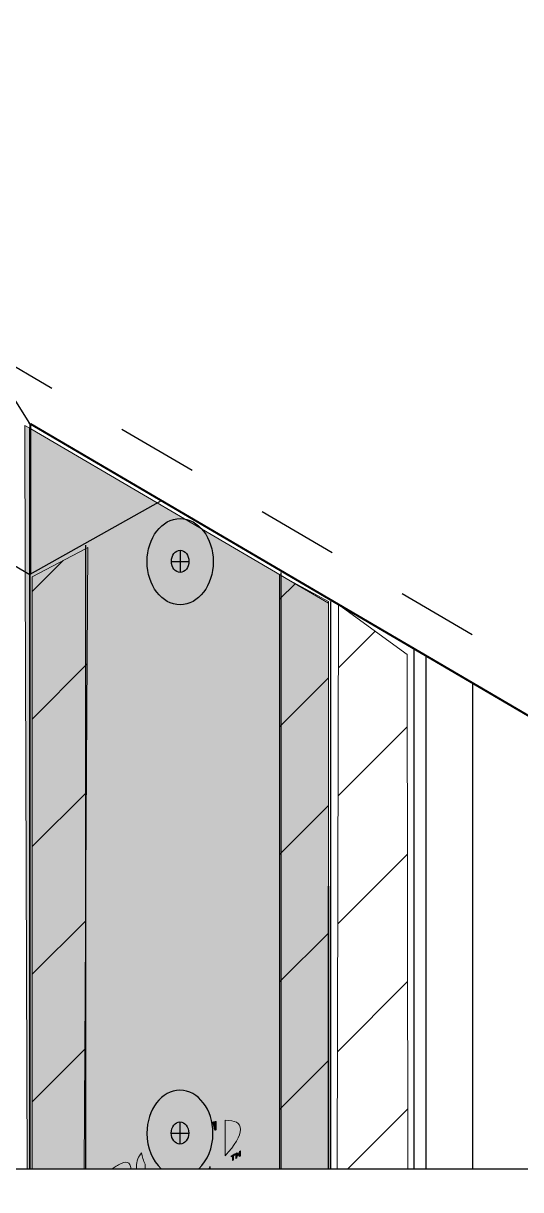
# Model space of a CAD drawing. Extents: x -1392 to 5791, y -3809 to 1722.
# Drawn here: x -1063.8 to -1008.6, y -1609.9 to -1480.6 of the extents above; entities that cross this region are included whole.
import ezdxf

# ---------------------------------------------------------------- set-up
doc = ezdxf.new("R2010")
doc.units = 0
doc.header["$MEASUREMENT"] = 0
doc.linetypes.add('AI-Linetype-67', pattern=[18.002632, 9.001316, -9.001316])
for name, color, linetype, lineweight in [('G-ANNO-TTLB', 7, 'Continuous', 0), ('Layer 12', 7, 'Continuous', 0), ('TYVEK', 7, 'Continuous', 0), ('X-REF - TRACED', 7, 'Continuous', 0)]:
    doc.layers.add(name, color=color, linetype=linetype, lineweight=lineweight)
pattern_1 = [(45, (0, 0), (-7.071067, 7.07107), [])]

# ---------------------------------------------------------------- blocks, each defined once
blk = doc.blocks.new('Block_669')
at = {"layer": 'TYVEK', "true_color": 0x003b71, "transparency": 33554687}
h = blk.add_hatch(color=156, dxfattribs=at)
h.dxf.hatch_style = 2
edge = h.paths.add_edge_path()
edge.add_ellipse((-1046.38, -1540.31), major_axis=(0, 4.78), ratio=0.766948, start_angle=0, end_angle=360)
h = blk.add_hatch(color=156, dxfattribs=at)
h.dxf.hatch_style = 2
edge = h.paths.add_edge_path()
edge.add_spline(control_points=[(-1042.74, -1603.68), (-1042.74, -1605.31), (-1043.36, -1606.74), (-1044.32, -1607.61), (-1044.32, -1607.61), (-1048.49, -1607.61), (-1048.49, -1607.61), (-1049.45, -1606.74), (-1050.07, -1605.31), (-1050.07, -1603.68), (-1050.07, -1601.04), (-1048.43, -1598.9), (-1046.4, -1598.9), (-1044.38, -1598.9), (-1042.74, -1601.04), (-1042.74, -1603.68)], knot_values=[0, 0, 0, 0, 1, 1, 1, 2, 2, 2, 3, 3, 3, 4, 4, 4, 5, 5, 5, 5], degree=3, periodic=0)
at = {"layer": 'TYVEK', "color": 18, "lineweight": 25, "true_color": 0x080808}
for p, q in [((-1046.38, -1539.05), (-1046.38, -1541.52)), ((-1047.36, -1540.28), (-1045.41, -1540.28)), ((-1046.4, -1602.42), (-1046.4, -1604.88)), ((-1047.37, -1603.65), (-1045.43, -1603.65))]:
    blk.add_line(p, q, dxfattribs=at)
at = {"layer": 'TYVEK', "color": 33, "lineweight": 25, "true_color": 0xcc9966}
for points in [[(-1046.89, -1535.89)], [(-1050.56, -1540.67)], [(-1046.91, -1599.26)]]:
    blk.add_lwpolyline(points, dxfattribs=at)
at = {"layer": 'TYVEK', "color": 18, "lineweight": 25, "true_color": 0x000000}
blk.add_ellipse((-1046.38, -1540.31), major_axis=(0, 4.78), ratio=0.766948, dxfattribs=at)
at = {"layer": 'TYVEK', "color": 18, "lineweight": 25, "true_color": 0x080808}
for centre in [(-1046.38, -1540.28), (-1046.4, -1603.65)]:
    blk.add_ellipse(centre, major_axis=(0, 1.23), ratio=0.788846, dxfattribs=at)
at = {"layer": 'TYVEK', "color": 18, "lineweight": 25, "true_color": 0x000000}
blk.add_open_spline([(-1042.74, -1603.68), (-1042.74, -1605.31), (-1043.36, -1606.74), (-1044.32, -1607.61), (-1044.32, -1607.61), (-1048.49, -1607.61), (-1048.49, -1607.61), (-1049.45, -1606.74), (-1050.07, -1605.31), (-1050.07, -1603.68), (-1050.07, -1601.04), (-1048.43, -1598.9), (-1046.4, -1598.9), (-1044.38, -1598.9), (-1042.74, -1601.04), (-1042.74, -1603.68)], degree=3, knots=[0, 0, 0, 0, 1, 1, 1, 2, 2, 2, 3, 3, 3, 4, 4, 4, 5, 5, 5, 5], dxfattribs=at)
blk = doc.blocks.new('Block_929')
at = {"layer": 'X-REF - TRACED', "true_color": 0x848484, "transparency": 33554687}
h = blk.add_hatch(color=252, dxfattribs=at)
h.dxf.hatch_style = 2
edge = h.paths.add_edge_path()
edge.add_spline(control_points=[(-1042.39, -1602.36), (-1042.39, -1602.36), (-1042.39, -1603.3), (-1042.39, -1603.3), (-1042.44, -1603.31), (-1042.49, -1603.32), (-1042.55, -1603.34), (-1042.61, -1603.03), (-1042.69, -1602.73), (-1042.81, -1602.44), (-1042.66, -1602.41), (-1042.53, -1602.38), (-1042.39, -1602.36)], knot_values=[0, 0, 0, 0, 1, 1, 1, 2, 2, 2, 3, 3, 3, 4, 4, 4, 4], degree=3, periodic=0)
h = blk.add_hatch(color=252, dxfattribs=at)
h.dxf.hatch_style = 2
edge = h.paths.add_edge_path()
edge.add_spline(control_points=[(-1039.7, -1603.24), (-1039.7, -1603.96), (-1040.32, -1604.99), (-1041.38, -1606.19), (-1041.38, -1606.19), (-1041.38, -1602.24), (-1041.38, -1602.24), (-1040.32, -1602.21), (-1039.7, -1602.52), (-1039.7, -1603.24)], knot_values=[0, 0, 0, 0, 1, 1, 1, 2, 2, 2, 3, 3, 3, 3], degree=3, periodic=0)
h = blk.add_hatch(color=252, dxfattribs=at)
h.dxf.hatch_style = 2
edge = h.paths.add_edge_path()
edge.add_spline(control_points=[(-1039.8, -1605.68), (-1039.8, -1605.68), (-1039.95, -1606.03), (-1039.95, -1606.03), (-1039.95, -1606.03), (-1040.1, -1605.85), (-1040.1, -1605.85), (-1040.1, -1605.85), (-1040.2, -1605.91), (-1040.2, -1605.91), (-1040.2, -1605.91), (-1040.2, -1606.48), (-1040.2, -1606.48), (-1040.2, -1606.48), (-1040.11, -1606.42), (-1040.11, -1606.42), (-1040.11, -1606.42), (-1040.11, -1606.02), (-1040.11, -1606.02), (-1040.11, -1606.02), (-1039.96, -1606.2), (-1039.96, -1606.2), (-1039.96, -1606.2), (-1039.95, -1606.2), (-1039.95, -1606.2), (-1039.95, -1606.2), (-1039.8, -1605.84), (-1039.8, -1605.84), (-1039.8, -1605.84), (-1039.8, -1606.24), (-1039.8, -1606.24), (-1039.8, -1606.24), (-1039.7, -1606.19), (-1039.7, -1606.19), (-1039.7, -1606.19), (-1039.7, -1605.62), (-1039.7, -1605.62), (-1039.7, -1605.62), (-1039.8, -1605.68), (-1039.8, -1605.68)], knot_values=[0, 0, 0, 0, 1, 1, 1, 2, 2, 2, 3, 3, 3, 4, 4, 4, 5, 5, 5, 6, 6, 6, 7, 7, 7, 8, 8, 8, 9, 9, 9, 10, 10, 10, 11, 11, 11, 12, 12, 12, 13, 13, 13, 13], degree=3, periodic=0)
edge = h.paths.add_edge_path()
edge.add_spline(control_points=[(-1040.71, -1606.2), (-1040.71, -1606.2), (-1040.71, -1606.3), (-1040.71, -1606.3), (-1040.71, -1606.3), (-1040.56, -1606.21), (-1040.56, -1606.21), (-1040.56, -1606.21), (-1040.56, -1606.68), (-1040.56, -1606.68), (-1040.56, -1606.68), (-1040.46, -1606.62), (-1040.46, -1606.62), (-1040.46, -1606.62), (-1040.46, -1606.16), (-1040.46, -1606.16), (-1040.46, -1606.16), (-1040.31, -1606.07), (-1040.31, -1606.07), (-1040.31, -1606.07), (-1040.31, -1605.97), (-1040.31, -1605.97), (-1040.31, -1605.97), (-1040.71, -1606.2), (-1040.71, -1606.2)], knot_values=[0, 0, 0, 0, 1, 1, 1, 2, 2, 2, 3, 3, 3, 4, 4, 4, 5, 5, 5, 6, 6, 6, 7, 7, 7, 8, 8, 8, 8], degree=3, periodic=0)
h = blk.add_hatch(color=252, dxfattribs=at)
h.dxf.hatch_style = 2
edge = h.paths.add_edge_path()
edge.add_spline(control_points=[(-1053.21, -1607.17), (-1053.31, -1607.23), (-1053.6, -1607.4), (-1053.93, -1607.61), (-1053.93, -1607.61), (-1051.83, -1607.61), (-1051.83, -1607.61), (-1051.88, -1606.82), (-1052.34, -1606.67), (-1053.21, -1607.17)], knot_values=[0, 0, 0, 0, 1, 1, 1, 2, 2, 2, 3, 3, 3, 3], degree=3, periodic=0)
h = blk.add_hatch(color=252, dxfattribs=at)
h.dxf.hatch_style = 2
edge = h.paths.add_edge_path()
edge.add_spline(control_points=[(-1050.67, -1605.83), (-1051.02, -1606.24), (-1051.22, -1606.76), (-1051.22, -1607.38), (-1051.22, -1607.38), (-1051.22, -1607.61), (-1051.22, -1607.61), (-1051.22, -1607.61), (-1050.27, -1607.61), (-1050.27, -1607.61), (-1050.27, -1607.61), (-1050.27, -1607.09), (-1050.27, -1607.09), (-1050.45, -1606.7), (-1050.59, -1606.28), (-1050.67, -1605.83)], knot_values=[0, 0, 0, 0, 1, 1, 1, 2, 2, 2, 3, 3, 3, 4, 4, 4, 5, 5, 5, 5], degree=3, periodic=0)
h = blk.add_hatch(color=252, dxfattribs=at)
h.dxf.hatch_style = 2
edge = h.paths.add_edge_path()
edge.add_spline(control_points=[(-1043.07, -1607.34), (-1043.07, -1607.34), (-1043.07, -1607.61), (-1043.07, -1607.61), (-1043.07, -1607.61), (-1043.22, -1607.61), (-1043.22, -1607.61), (-1043.16, -1607.52), (-1043.12, -1607.43), (-1043.07, -1607.34)], knot_values=[0, 0, 0, 0, 1, 1, 1, 2, 2, 2, 3, 3, 3, 3], degree=3, periodic=0)
at = {"layer": 'X-REF - TRACED'}
for points, knots in [([(-1042.39, -1602.36), (-1042.39, -1602.36), (-1042.39, -1603.3), (-1042.39, -1603.3), (-1042.44, -1603.31), (-1042.49, -1603.32), (-1042.55, -1603.34), (-1042.61, -1603.03), (-1042.69, -1602.73), (-1042.81, -1602.44), (-1042.66, -1602.41), (-1042.53, -1602.38), (-1042.39, -1602.36)], [0, 0, 0, 0, 1, 1, 1, 2, 2, 2, 3, 3, 3, 4, 4, 4, 4]), ([(-1039.7, -1603.24), (-1039.7, -1603.96), (-1040.32, -1604.99), (-1041.38, -1606.19), (-1041.38, -1606.19), (-1041.38, -1602.24), (-1041.38, -1602.24), (-1040.32, -1602.21), (-1039.7, -1602.52), (-1039.7, -1603.24)], [0, 0, 0, 0, 1, 1, 1, 2, 2, 2, 3, 3, 3, 3]), ([(-1039.8, -1605.68), (-1039.8, -1605.68), (-1039.95, -1606.03), (-1039.95, -1606.03), (-1039.95, -1606.03), (-1040.1, -1605.85), (-1040.1, -1605.85), (-1040.1, -1605.85), (-1040.2, -1605.91), (-1040.2, -1605.91), (-1040.2, -1605.91), (-1040.2, -1606.48), (-1040.2, -1606.48), (-1040.2, -1606.48), (-1040.11, -1606.42), (-1040.11, -1606.42), (-1040.11, -1606.42), (-1040.11, -1606.02), (-1040.11, -1606.02), (-1040.11, -1606.02), (-1039.96, -1606.2), (-1039.96, -1606.2), (-1039.96, -1606.2), (-1039.95, -1606.2), (-1039.95, -1606.2), (-1039.95, -1606.2), (-1039.8, -1605.84), (-1039.8, -1605.84), (-1039.8, -1605.84), (-1039.8, -1606.24), (-1039.8, -1606.24), (-1039.8, -1606.24), (-1039.7, -1606.19), (-1039.7, -1606.19), (-1039.7, -1606.19), (-1039.7, -1605.62), (-1039.7, -1605.62), (-1039.7, -1605.62), (-1039.8, -1605.68), (-1039.8, -1605.68)], [0, 0, 0, 0, 1, 1, 1, 2, 2, 2, 3, 3, 3, 4, 4, 4, 5, 5, 5, 6, 6, 6, 7, 7, 7, 8, 8, 8, 9, 9, 9, 10, 10, 10, 11, 11, 11, 12, 12, 12, 13, 13, 13, 13]), ([(-1053.21, -1607.17), (-1053.31, -1607.23), (-1053.6, -1607.4), (-1053.93, -1607.61), (-1053.93, -1607.61), (-1051.83, -1607.61), (-1051.83, -1607.61), (-1051.88, -1606.82), (-1052.34, -1606.67), (-1053.21, -1607.17)], [0, 0, 0, 0, 1, 1, 1, 2, 2, 2, 3, 3, 3, 3]), ([(-1050.67, -1605.83), (-1051.02, -1606.24), (-1051.22, -1606.76), (-1051.22, -1607.38), (-1051.22, -1607.38), (-1051.22, -1607.61), (-1051.22, -1607.61), (-1051.22, -1607.61), (-1050.27, -1607.61), (-1050.27, -1607.61), (-1050.27, -1607.61), (-1050.27, -1607.09), (-1050.27, -1607.09), (-1050.45, -1606.7), (-1050.59, -1606.28), (-1050.67, -1605.83)], [0, 0, 0, 0, 1, 1, 1, 2, 2, 2, 3, 3, 3, 4, 4, 4, 5, 5, 5, 5]), ([(-1040.71, -1606.2), (-1040.71, -1606.2), (-1040.71, -1606.3), (-1040.71, -1606.3), (-1040.71, -1606.3), (-1040.56, -1606.21), (-1040.56, -1606.21), (-1040.56, -1606.21), (-1040.56, -1606.68), (-1040.56, -1606.68), (-1040.56, -1606.68), (-1040.46, -1606.62), (-1040.46, -1606.62), (-1040.46, -1606.62), (-1040.46, -1606.16), (-1040.46, -1606.16), (-1040.46, -1606.16), (-1040.31, -1606.07), (-1040.31, -1606.07), (-1040.31, -1606.07), (-1040.31, -1605.97), (-1040.31, -1605.97), (-1040.31, -1605.97), (-1040.71, -1606.2), (-1040.71, -1606.2)], [0, 0, 0, 0, 1, 1, 1, 2, 2, 2, 3, 3, 3, 4, 4, 4, 5, 5, 5, 6, 6, 6, 7, 7, 7, 8, 8, 8, 8]), ([(-1043.07, -1607.34), (-1043.07, -1607.34), (-1043.07, -1607.61), (-1043.07, -1607.61), (-1043.07, -1607.61), (-1043.22, -1607.61), (-1043.22, -1607.61), (-1043.16, -1607.52), (-1043.12, -1607.43), (-1043.07, -1607.34)], [0, 0, 0, 0, 1, 1, 1, 2, 2, 2, 3, 3, 3, 3])]:
    blk.add_open_spline(points, degree=3, knots=knots, dxfattribs=at)
blk = doc.blocks.new('Block_928')
at = {"layer": 'X-REF - TRACED'}
blk.add_blockref('Block_929', (0, 0), dxfattribs=at)

msp = doc.modelspace()

# ---------------------------------------------------------------- hatches: boundary and pattern name
at = {"layer": 'G-ANNO-TTLB', "true_color": 0xff00ff, "transparency": 33554687}
h = msp.add_hatch(color=6, dxfattribs=at)
edge = h.paths.add_edge_path()
edge.add_spline(control_points=[(1773.02, -3692.6), (1773.02, -3692.6), (-1156.5, -3692.6), (-1156.5, -3692.6), (-1156.5, -3692.6), (-1156.5, -1235.6), (-1156.5, -1235.6), (-1156.5, -1235.6), (1773.02, -1235.6), (1773.02, -1235.6), (1773.02, -1235.6), (1773.02, -3692.6), (1773.02, -3692.6)], knot_values=[0, 0, 0, 0, 1, 1, 1, 2, 2, 2, 3, 3, 3, 4, 4, 4, 4], degree=3, periodic=0)
edge = h.paths.add_edge_path()
edge.add_spline(control_points=[(-1147.5, -1244.6), (-1147.5, -1244.6), (-1147.5, -3683.6), (-1147.5, -3683.6), (-1147.5, -3683.6), (1764.02, -3683.6), (1764.02, -3683.6), (1764.02, -3683.6), (1764.02, -1244.6), (1764.02, -1244.6), (1764.02, -1244.6), (-1147.5, -1244.6), (-1147.5, -1244.6)], knot_values=[0, 0, 0, 0, 1, 1, 1, 2, 2, 2, 3, 3, 3, 4, 4, 4, 4], degree=3, periodic=0)
edge.add_line((-1147.5, -1244.6), (-1147.5, -1244.6))
at = {"layer": 'Layer 12', "true_color": 0x848484, "transparency": 33554457}
h = msp.add_hatch(color=252, dxfattribs=at)
h.dxf.hatch_style = 2
h.paths.add_polyline_path([(-1029.89, -1607.61), (-1063.33, -1607.61), (-1063.55, -1541.43), (-1063.55, -1541.42), (-1063.61, -1525.21), (-1063.06, -1525.53), (-1062.95, -1525.6), (-1048.93, -1533.79), (-1045.9, -1535.57), (-1045.89, -1535.58), (-1044, -1536.68), (-1035.2, -1541.83), (-1034.62, -1542.17), (-1029.93, -1544.91)])
at = {"layer": 'Layer 12', "true_color": 0x000000, "transparency": 33554687}
h = msp.add_hatch(dxfattribs=at)
h.set_pattern_fill('_U', color=18, scale=10, angle=45, style=2, pattern_type=0)
h.set_pattern_definition(pattern_1)
h.paths.add_polyline_path([(-1056.6, -1538.74), (-1056.86, -1581.42), (-1057.02, -1607.61), (-1062.8, -1607.61), (-1062.77, -1541.99), (-1056.86, -1538.88)])
h = msp.add_hatch(dxfattribs=at)
h.set_pattern_fill('_U', color=18, scale=10, angle=45, style=2, pattern_type=0)
h.set_pattern_definition(pattern_1)
h.paths.add_polyline_path([(-1029.93, -1544.71), (-1029.93, -1544.91), (-1029.97, -1607.61), (-1035.35, -1607.61), (-1035.37, -1541.76), (-1035.2, -1541.85), (-1034.62, -1542.17)])
h = msp.add_hatch(dxfattribs=at)
h.set_pattern_fill('_U', color=18, scale=10, angle=45, style=2, pattern_type=0)
h.set_pattern_definition(pattern_1)
h.paths.add_polyline_path([(-1021.13, -1607.61), (-1028.99, -1607.61), (-1028.82, -1545.08), (-1028.8, -1545.1), (-1021.23, -1550.6)])

# ---------------------------------------------------------------- linework, layer by layer
at = {"layer": 'G-ANNO-TTLB'}
for points in [[(1773.02, -3692.6), (1773.02, -3692.6), (-1156.5, -3692.6), (-1156.5, -3692.6), (-1156.5, -3692.6), (-1156.5, -1235.6), (-1156.5, -1235.6), (-1156.5, -1235.6), (1773.02, -1235.6), (1773.02, -1235.6), (1773.02, -1235.6), (1773.02, -3692.6), (1773.02, -3692.6)], [(-1147.5, -1244.6), (-1147.5, -1244.6), (-1147.5, -3683.6), (-1147.5, -3683.6), (-1147.5, -3683.6), (1764.02, -3683.6), (1764.02, -3683.6), (1764.02, -3683.6), (1764.02, -1244.6), (1764.02, -1244.6), (1764.02, -1244.6), (-1147.5, -1244.6), (-1147.5, -1244.6)]]:
    msp.add_open_spline(points, degree=3, knots=[0, 0, 0, 0, 1, 1, 1, 2, 2, 2, 3, 3, 3, 4, 4, 4, 4], dxfattribs=at)
at = {"layer": 'Layer 12'}
for points in [[(-1029.89, -1607.61), (-1063.33, -1607.61), (-1063.55, -1541.43), (-1063.55, -1541.42), (-1063.61, -1525.21), (-1063.06, -1525.53), (-1062.95, -1525.6), (-1048.93, -1533.79), (-1045.9, -1535.57), (-1045.89, -1535.58), (-1044, -1536.68), (-1035.2, -1541.83), (-1034.62, -1542.17), (-1029.93, -1544.91)], [(-1056.6, -1538.74), (-1056.86, -1581.42), (-1057.02, -1607.61), (-1062.8, -1607.61), (-1062.77, -1541.99), (-1056.86, -1538.88)], [(-1029.93, -1544.71), (-1029.93, -1544.91), (-1029.97, -1607.61), (-1035.35, -1607.61), (-1035.37, -1541.76), (-1035.2, -1541.85), (-1034.62, -1542.17)], [(-1021.13, -1607.61), (-1028.99, -1607.61), (-1028.82, -1545.08), (-1028.8, -1545.1), (-1021.23, -1550.6)]]:
    msp.add_lwpolyline(points, close=True, dxfattribs=at)
at = {"layer": 'TYVEK', "color": 18, "lineweight": 25, "true_color": 0x000000}
for p, q in [((-1063.06, -1525.01), (-1086.79, -1487.05)), ((-1063.15, -1524.96), (-980.47, -1573.42)), ((-1063.15, -1524.96), (-980.47, -1573.42)), ((-1062.95, -1525.08), (-980.47, -1573.42))]:
    msp.add_line(p, q, dxfattribs=at)
at = {"layer": 'TYVEK', "color": 18, "linetype": 'AI-Linetype-67', "lineweight": 25, "true_color": 0x000000}
msp.add_line((-1068.36, -1516.53), (-974.16, -1571.74), dxfattribs=at)
at = {"layer": 'TYVEK', "color": 4, "lineweight": 25, "true_color": 0x00ffff}
for p, q in [((-1087.88, -1527.17), (-1063.03, -1541.73)), ((-1058.56, -1527.64), (-1058.56, -1527.65)), ((-1048.5, -1533.55), (-1063.03, -1541.73)), ((-1029.66, -1607.61), (-1029.67, -1544.71))]:
    msp.add_line(p, q, dxfattribs=at)
at = {"layer": 'TYVEK', "color": 3, "lineweight": 25, "true_color": 0x00ff00}
for p, q in [((-1020.44, -1607.61), (-1020.44, -1549.99)), ((-1013.94, -1607.61), (-1013.94, -1553.8))]:
    msp.add_line(p, q, dxfattribs=at)
at = {"layer": 'TYVEK', "color": 18, "lineweight": 25, "true_color": 0x000000}
for points in [[(-1129.41, -1459.86), (-1129.69, -1607.61), (-1079.27, -1607.61), (-1071.72, -1607.61), (-1060.04, -1607.61), (-1059.51, -1607.61)], [(-1063.06, -1525.02), (-1063.06, -1525.47), (-1063.06, -1525.53), (-1063.06, -1541.71), (-1063.06, -1607.61)], [(-1023.42, -1544.3)], [(-1059.51, -1607.61), (-1059.27, -1607.61), (-1059.04, -1607.61), (-1053.9, -1607.61), (-1053.75, -1607.61), (-1051.15, -1607.61), (-1049.28, -1607.61), (-1048.74, -1607.61), (-1047.89, -1607.61), (-1046.31, -1607.61), (-1042.6, -1607.61), (-1041.62, -1607.61), (-1041.49, -1607.61), (-1034.62, -1607.61), (-1034.48, -1607.61), (-1029.84, -1607.61), (-1029.77, -1607.61), (-1029.56, -1607.61), (-1028.97, -1607.61), (-1021.98, -1607.61), (-1021.36, -1607.61), (-1020.21, -1607.61), (-1015.58, -1607.61), (-1006.73, -1607.61)]]:
    msp.add_lwpolyline(points, dxfattribs=at)
at = {"layer": 'TYVEK', "color": 4, "lineweight": 25, "true_color": 0x00ffff}
for points in [[(-1063.06, -1607.61), (-1063.06, -1541.71), (-1063.06, -1525.53), (-1063.06, -1525.47)], [(-1062.95, -1541.71), (-1062.95, -1525.01), (-980.36, -1573.41), (-980.36, -1590.11)], [(-1056.86, -1538.48), (-1056.86, -1538.88), (-1056.86, -1581.42), (-1056.86, -1607.61)], [(-1035.19, -1607.61), (-1035.2, -1541.85), (-1035.2, -1541.83), (-1035.2, -1541.52)]]:
    msp.add_lwpolyline(points, dxfattribs=at)
at = {"layer": 'TYVEK', "color": 3, "lineweight": 25, "true_color": 0x00ff00}
msp.add_lwpolyline([(-1019.14, -1550.75), (-1019.14, -1550.76), (-1019.14, -1607.61)], dxfattribs=at)

# ---------------------------------------------------------------- block references
at = {"layer": 'TYVEK'}
msp.add_blockref('Block_669', (0, 0), dxfattribs=at)
at = {"layer": 'X-REF - TRACED'}
msp.add_blockref('Block_928', (0, 0), dxfattribs=at)

doc.saveas('drawing.dxf')
